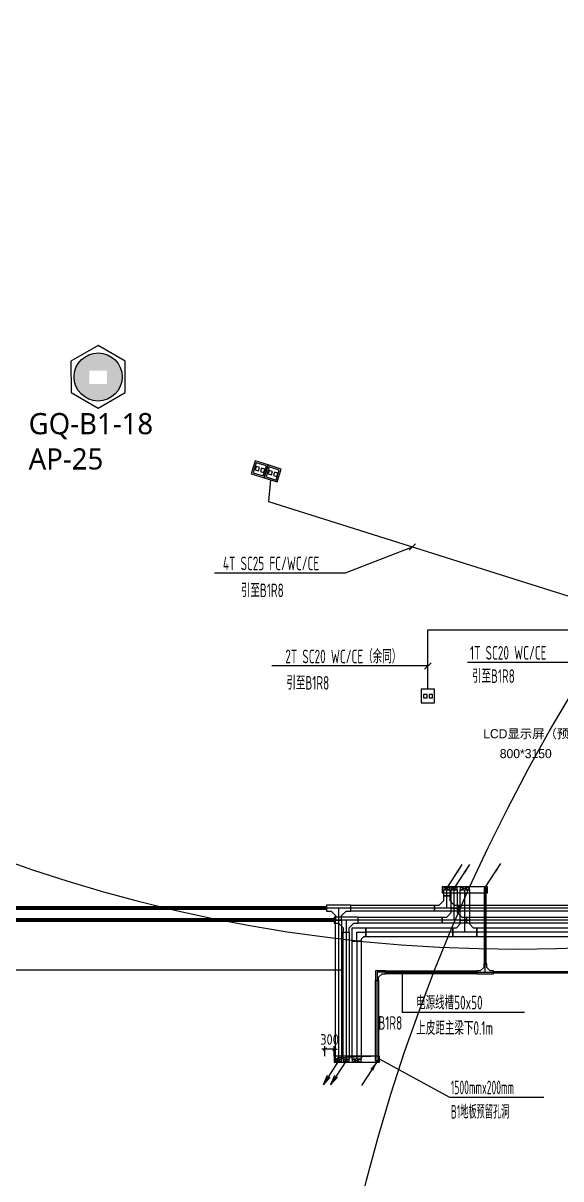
# Model space of a CAD drawing. Extents: x 0 to 3879896, y -114000 to 391286.
# Drawn here: x 2027058 to 2044851, y 151542 to 189771 of the extents above; entities that cross this region are included whole.
import ezdxf

# ---------------------------------------------------------------- set-up
doc = ezdxf.new("R2010")
doc.units = 0
doc.header["$LTSCALE"] = 1000
doc.header["$MEASUREMENT"] = 0
doc.linetypes.add('DASH', pattern=[0.35, 0.25, -0.1])
doc.layers.get('0').update_dxf_attribs({"linetype": 'CONTINUOUS'})
doc.layers.get('Defpoints').update_dxf_attribs({"linetype": 'CONTINUOUS'})
for name, color, linetype in [('AP', 7, 'CONTINUOUS'), ('CABLETRAY_DOTE', 5, 'CONTINUOUS'), ('CABLETRAY_WEAK', 6, 'CONTINUOUS'), ('T-BAS', 11, '485_LINE'), ('T-BSA TEXT', 7, '485_LINE'), ('T-DIFFUSE', 1, 'CONTINUOUS'), ('T-I-CHANNELS', 2, 'CONTINUOUS'), ('T-METER DATA', 150, 'C_LINE'), ('T-SYSTEM BLOCK', 4, 'CONTINUOUS'), ('T-TEXT', 7, 'CONTINUOUS'), ('T-TEXT-RD', 3, 'CONTINUOUS'), ('T-TL', 2, 'CONTINUOUS'), ('T-电源线槽', 1, 'CONTINUOUS'), ('T-结构提条件', 252, 'CONTINUOUS'), ('T-铁塔', 3, 'CONTINUOUS'), ('WALL', 2, 'CONTINUOUS'), ('地面灯箱字体', 7, 'CONTINUOUS')]:
    doc.layers.add(name, color=color, linetype=linetype)
doc.styles.add('GBSTYLE', font='gbxwxt.shx', dxfattribs={"width": 0.6, "bigfont": 'gbhzfs.shx'})
doc.styles.get("Standard").update_dxf_attribs({"font": 'GBENOR', "bigfont": 'GBCBIG'})
doc.styles.add('XG-02', font='')
doc.styles.get('XG-02').set_extended_font_data('FZXiYuan-M01S')
doc.linetypes.add('485_LINE', pattern='A,25.7,-3.58,["485",Standard,S=2.54,R=0,X=-3.2,Y=-1.27],-3.85', length=33.13)
doc.linetypes.add('C_LINE', pattern='A,25.7,-2.08,["C",Standard,S=2.54,R=0,X=-0.54,Y=-1.27],-2.35', length=30.13)
doc.dimstyles.get("Standard").update_dxf_attribs({"dimscale": 100, "dimtxt": 3.5, "dimasz": 1, "dimexe": 2.5, "dimexo": 3, "dimgap": 1.5, "dimtad": 1, "dimdec": 0, "dimzin": 0, "dimdsep": 46, "dimtxsty": 'Standard', "dimblk": 'ARCHTICK', "dimcen": 0.09, "dimadec": 0, "dimazin": 0, "dimtfac": 1, "dimtdec": 0, "dimtix": 1, "dimtmove": 2, "dimatfit": 3, "dimldrblk": 'ARCHTICK', "dimfxl": 1, "dimtolj": 1, "dimtzin": 0, "dimarcsym": 0})

# ---------------------------------------------------------------- blocks, each defined once
blk = doc.blocks.new('DS2')
at = {"layer": 'T-SYSTEM BLOCK'}
for points in [[(-225, -450), (225, -450), (225, 0), (-225, 0)], [(-138, -281), (-26, -281), (-26, -169), (-138, -169)], [(46, -281), (158, -281), (158, -169), (46, -169)]]:
    blk.add_lwpolyline(points, close=True, dxfattribs=at)
blk = doc.blocks.new('T-D2T')
at = {"layer": 'T-SYSTEM BLOCK'}
for points in [[(0, 0), (450, 0), (450, 450), (0, 450)], [(50, 50), (400, 50), (400, 400), (50, 400)], [(87, 169), (199, 169), (199, 281), (87, 281)], [(271, 169), (383, 169), (383, 281), (271, 281)]]:
    blk.add_lwpolyline(points, close=True, dxfattribs=at)
blk = doc.blocks.new('_ArchTick')
at = {"color": 0, "linetype": 'ByBlock', "const_width": 0.4}
blk.add_lwpolyline([(-0.5, -0.5), (0.5, 0.5)], dxfattribs=at)
blk = doc.blocks.new('*D670')
at = {"layer": 'Defpoints', "color": 0, "transparency": 16777216}
for p in [(2037046, 155828, 0), (2037046, 155600, 0), (2037346, 155600, 0)]:
    blk.add_point(p, dxfattribs=at)
at = {"layer": 'T-结构提条件', "color": 0, "linetype": 'Continuous', "lineweight": -2, "transparency": 16777216}
for p, q in [((2037046, 155828, 0), (2036946, 155828, 0)), ((2037046, 155600, 0), (2037046, 155928, 0)), ((2037346, 155828, 0), (2037046, 155828, 0)), ((2037346, 155600, 0), (2037346, 155928, 0)), ((2037346, 155828, 0), (2037446, 155828, 0))]:
    blk.add_line(p, q, dxfattribs=at)
at = {"layer": 'T-结构提条件', "color": 0, "lineweight": -2, "transparency": 16777216, "xscale": 100, "yscale": 100, "zscale": 100}
blk.add_blockref('_ArchTick', (2037046, 155828, 0), dxfattribs=at)
at = {"layer": 'T-结构提条件', "color": 0, "lineweight": -2, "transparency": 16777216, "xscale": 100, "yscale": 100, "zscale": 100, "rotation": 180}
blk.add_blockref('_ArchTick', (2037346, 155828, 0), dxfattribs=at)
at = {"layer": 'T-结构提条件', "color": 0, "transparency": 16777216, "insert": (2037196, 156153, 0), "char_height": 350, "attachment_point": 5}
blk.add_mtext('\\A1;300', dxfattribs=at)
blk = doc.blocks.new('A$C2B985C24')
at = {"layer": '地面灯箱字体', "color": 9, "char_height": 300, "attachment_point": 1, "rotation": 0, "style": 'XG-02'}
for s, insert, width in [('LCD显示屏（预留强弱电）', (-152764, -98076, 0), 5366.65), ('800*3150', (-152214, -98734, 0), 3026.49)]:
    blk.add_mtext(s, dxfattribs=dict(at, insert=insert, width=width))

msp = doc.modelspace()

# ---------------------------------------------------------------- hatches: boundary and pattern name
at = {"layer": 'T-SYSTEM BLOCK'}
h = msp.add_hatch(color=256, dxfattribs=at)
edge = h.paths.add_edge_path()
edge.add_arc((2041073.1, 161150.5), 52.5, 0, 360)
h.paths.add_polyline_path([(2041455.8, 161639), (2041588.2, 161944.3), (2041363.4, 161699)])
h = msp.add_hatch(color=256, dxfattribs=at)
edge = h.paths.add_edge_path()
edge.add_arc((2041073.1, 161150.5), 52.5, 0, 360)
h.paths.add_polyline_path([(2041455.8, 161639), (2041588.2, 161944.3), (2041363.4, 161699)])
h = msp.add_hatch(color=256, dxfattribs=at)
edge = h.paths.add_edge_path()
edge.add_arc((2041323.1, 161150.5), 52.5, 0, 360)
h.paths.add_polyline_path([(2041705.8, 161639), (2041838.2, 161944.3), (2041613.4, 161699)])
h = msp.add_hatch(color=256, dxfattribs=at)
edge = h.paths.add_edge_path()
edge.add_arc((2041323.1, 161150.5), 52.5, 0, 360)
h.paths.add_polyline_path([(2041705.8, 161639), (2041838.2, 161944.3), (2041613.4, 161699)])
h = msp.add_hatch(color=256, dxfattribs=at)
edge = h.paths.add_edge_path()
edge.add_arc((2042346.5, 161175.5), 52.5, 0, 360)
h.paths.add_polyline_path([(2042729.2, 161664), (2042861.6, 161969.4), (2042636.8, 161724)])
h = msp.add_hatch(color=256, dxfattribs=at)
edge = h.paths.add_edge_path()
edge.add_arc((2042346.5, 161175.5), 52.5, 0, 360)
h.paths.add_polyline_path([(2042729.2, 161664), (2042861.6, 161969.4), (2042636.8, 161724)])
h = msp.add_hatch(color=256, dxfattribs=at)
edge = h.paths.add_edge_path()
edge.add_arc((2037496.5, 155450.4), 52.5, 0, 360)
h.paths.add_polyline_path([(2037113.8, 154961.9), (2036981.4, 154656.6), (2037206.2, 154901.9)])
h = msp.add_hatch(color=256, dxfattribs=at)
edge = h.paths.add_edge_path()
edge.add_arc((2037496.5, 155450.4), 52.5, 0, 360)
h.paths.add_polyline_path([(2037113.8, 154961.9), (2036981.4, 154656.6), (2037206.2, 154901.9)])
h = msp.add_hatch(color=256, dxfattribs=at)
edge = h.paths.add_edge_path()
edge.add_arc((2037746.5, 155450.4), 52.5, 0, 360)
h.paths.add_polyline_path([(2037363.8, 154961.9), (2037231.4, 154656.6), (2037456.2, 154901.9)])
h = msp.add_hatch(color=256, dxfattribs=at)
edge = h.paths.add_edge_path()
edge.add_arc((2037746.5, 155450.4), 52.5, 0, 360)
h.paths.add_polyline_path([(2037363.8, 154961.9), (2037231.4, 154656.6), (2037456.2, 154901.9)])
h = msp.add_hatch(color=256, dxfattribs=at)
h.paths.add_polyline_path([(2038718.9, 155425.5, 0.210266), (2038736, 155386.8), (2038771.4, 155425.5), (2038750.5, 155377.3, 0.5398713), (2038823.9, 155425.5, 1)])
h.paths.add_polyline_path([(2038771.4, 155425.5), (2038742.9, 155381.4, 0.0415828), (2038750.5, 155377.3)], flags=17)
h.paths.add_polyline_path([(2038771.4, 155425.5), (2038736, 155386.8, 0.0415828), (2038742.9, 155381.4)], flags=17)
h.paths.add_polyline_path([(2038742.9, 155381.4, -0.0415828), (2038736, 155386.8), (2038546.6, 155180.1), (2038592.8, 155150.1)])
h.paths.add_polyline_path([(2038750.5, 155377.3, -0.0415828), (2038742.9, 155381.4), (2038592.8, 155150.1), (2038639, 155120.2)])
h = msp.add_hatch(color=256, dxfattribs=at)
h.paths.add_polyline_path([(2038718.9, 155425.5, 0.210266), (2038736, 155386.8), (2038771.4, 155425.5), (2038750.5, 155377.3, 0.5398713), (2038823.9, 155425.5, 1)])
h.paths.add_polyline_path([(2038771.4, 155425.5), (2038742.9, 155381.4, 0.0415828), (2038750.5, 155377.3)], flags=17)
h.paths.add_polyline_path([(2038771.4, 155425.5), (2038736, 155386.8, 0.0415828), (2038742.9, 155381.4)], flags=17)
h.paths.add_polyline_path([(2038742.9, 155381.4, -0.0415828), (2038736, 155386.8), (2038546.6, 155180.1), (2038592.8, 155150.1)])
h.paths.add_polyline_path([(2038750.5, 155377.3, -0.0415828), (2038742.9, 155381.4), (2038592.8, 155150.1), (2038639, 155120.2)])
at = {"layer": 'T-TEXT', "linetype": 'ByBlock'}
h = msp.add_hatch(color=256, dxfattribs=at)
edge = h.paths.add_edge_path()
edge.add_arc((2039594.3, 158350.5), 37.5, 0, 360)
at = {"layer": 'WALL', "linetype": 'ByBlock'}
h = msp.add_hatch(dxfattribs=at)
h.set_pattern_fill('ESCHER', color=3)
h.set_pattern_definition([(60, (-847707.8, -2223698.995), (-30.47999999, -7e-09), [27.94, -2.54]), (180, (-847707.8, -2223698.995), (15.24, -26.3964543), [27.94, -2.54]), (300, (-847707.8, -2223698.995), (30.47999999, -7e-09), [27.94, -2.54]), (60, (-847705.26, -2223698.995), (-30.47999999, -7e-09), [5.08, -25.4]), (300, (-847705.26, -2223698.995), (30.47999999, -7e-09), [5.08, -25.4]), (60, (-847709.07, -2223696.795), (-30.47999999, -7e-09), [5.08, -25.4]), (180, (-847709.07, -2223696.795), (15.24, -26.3964543), [5.08, -25.4]), (300, (-847709.07, -2223701.194), (30.47999999, -7e-09), [5.08, -25.4]), (180, (-847709.07, -2223701.194), (15.24, -26.3964543), [5.08, -25.4]), (60, (-847717.96, -2223698.995), (-30.47999999, -7e-09), [5.08, -25.4]), (300, (-847717.96, -2223698.995), (30.47999999, -7e-09), [5.08, -25.4]), (60, (-847702.72, -2223707.793), (-30.47999999, -7e-09), [5.08, -25.4]), (180, (-847702.72, -2223707.793), (15.24, -26.3964543), [5.08, -25.4]), (300, (-847702.72, -2223690.196), (30.47999999, -7e-09), [5.08, -25.4]), (180, (-847702.72, -2223690.196), (15.24, -26.3964543), [5.08, -25.4]), (0, (-847702.72, -2223694.595), (-15.24, 26.3964543), [17.78, -12.7]), (0, (-847702.72, -2223703.394), (-15.24, 26.3964543), [17.78, -12.7]), (120, (-847706.53, -2223692.395), (-30.47999999, 7e-09), [17.78, -12.7]), (120, (-847714.15, -2223696.795), (-30.47999999, 7e-09), [17.78, -12.7]), (240, (-847714.15, -2223701.194), (15.23999999, -26.3964543), [17.78, -12.7]), (240, (-847706.53, -2223705.594), (15.23999999, -26.3964543), [17.78, -12.7])])
h.paths.add_polyline_path([(2028744, 178067.1, 1), (2030335.9, 178067.1, 1)])
h.paths.add_polyline_path([(2029834.3, 178272.1), (2029834.3, 177837.6), (2029246.3, 177837.6), (2029246.3, 178272.1)], flags=16)

# ---------------------------------------------------------------- linework, layer by layer
at = {"layer": 'CABLETRAY_DOTE'}
for p, q in [((2041073.1, 160900.5, 0), (2041073.1, 161100.5, 0)), ((2041323.1, 160500.5, 0), (2041323.1, 161100.5, 0)), ((2041073.1, 160500.5, 0), (2041073.1, 160900.5, 0)), ((2037096.5, 160500.5, 0), (2002296.4, 160500.5, 0)), ((2037896.5, 160500.5, 0), (2037096.5, 160500.5, 0)), ((2037496.5, 160500.5, 0), (2037496.5, 160100.5, 0)), ((2040673.1, 160500.5, 0), (2037896.5, 160500.5, 0)), ((2041473.1, 160500.5, 0), (2040673.1, 160500.5, 0)), ((2041323.1, 160100.5, 0), (2041323.1, 160500.5, 0)), ((2045923.1, 160500.5, 0), (2041473.1, 160500.5, 0)), ((2037496.5, 160100.5, 0), (2037496.5, 155500.4, 0)), ((2040923.1, 160100.5, 0), (2038146.5, 160100.5, 0)), ((2041723.1, 160100.5, 0), (2040923.1, 160100.5, 0)), ((2046323.1, 160100.5, 0), (2041723.1, 160100.5, 0)), ((2037746.5, 159700.5, 0), (2037746.5, 155500.4, 0))]:
    msp.add_line(p, q, dxfattribs=at)
at = {"layer": 'CABLETRAY_DOTE', "linetype": 'ByBlock'}
for p, q in [((2041673.1, 160100.5, 0), (2041673.1, 161100.5, 0)), ((2042346.5, 158650.5, 0), (2042346.5, 161150.5, 0)), ((2037346.5, 160100.5, 0), (2001896.4, 160100.5, 0)), ((2038146.5, 160100.5, 0), (2037346.5, 160100.5, 0)), ((2037746.5, 160100.5, 0), (2037746.5, 159700.5, 0)), ((2041673.1, 159700.5, 0), (2041673.1, 160100.5, 0)), ((2038096.5, 159400.5, 0), (2038096.5, 159700.5, 0)), ((2038096.5, 159700.5, 0), (2038396.5, 159700.5, 0)), ((2041273.1, 159700.5, 0), (2038396.5, 159700.5, 0)), ((2042073.1, 159700.5, 0), (2041273.1, 159700.5, 0)), ((2046773.1, 159700.5, 0), (2042073.1, 159700.5, 0)), ((2038096.5, 159400.5, 0), (2038096.5, 155500.4, 0)), ((2039046.4, 158375.5, 0), (2038771.4, 158375.5, 0)), ((2038771.4, 158375.5, 0), (2038771.4, 158100.5, 0)), ((2039046.4, 158375.5, 0), (2042071.5, 158375.5, 0)), ((2042071.5, 158375.5, 0), (2042621.5, 158375.5, 0)), ((2042346.5, 158375.5, 0), (2042346.5, 158650.5, 0)), ((2042621.5, 158375.5, 0), (2045723.1, 158375.5, 0)), ((2038771.4, 155450.5, 0), (2038771.4, 158100.5, 0))]:
    msp.add_line(p, q, dxfattribs=at)
at = {"layer": 'CABLETRAY_WEAK'}
for p, q in [((2041423.1, 161200.5, 0), (2041223.1, 161100.5, 0)), ((2041223.1, 161200.5, 0), (2041423.1, 161100.5, 0)), ((2041223.1, 161100.5, 0), (2041423.1, 161100.5, 0)), ((2041223.1, 160500.5, 0), (2041223.1, 161100.5, 0)), ((2041423.1, 161100.5, 0), (2041423.1, 160500.5, 0)), ((2038146.5, 160000.5, 0), (2038146.5, 160200.5, 0)), ((2038146.5, 160200.5, 0), (2040923.1, 160200.5, 0)), ((2040923.1, 160000.5, 0), (2040923.1, 160200.5, 0)), ((2040923.1, 160200.5, 0), (2041073.1, 160200.5, 0)), ((2040923.1, 160200.5, 0), (2040923.1, 160000.5, 0)), ((2041073.1, 160200.5, 0), (2041223.1, 160350.5, 0)), ((2041423.1, 160500.5, 0), (2041223.1, 160500.5, 0)), ((2041223.1, 160350.5, 0), (2041223.1, 160500.5, 0)), ((2041223.1, 160500.5, 0), (2041423.1, 160500.5, 0)), ((2041423.1, 160500.5, 0), (2041423.1, 160350.5, 0)), ((2041423.1, 160350.5, 0), (2041573.1, 160200.5, 0)), ((2041573.1, 160200.5, 0), (2041723.1, 160200.5, 0)), ((2041723.1, 160000.5, 0), (2041723.1, 160200.5, 0)), ((2041723.1, 160200.5, 0), (2046323.1, 160200.5, 0)), ((2041723.1, 160200.5, 0), (2041723.1, 160000.5, 0)), ((2040923.1, 160000.5, 0), (2038146.5, 160000.5, 0)), ((2041723.1, 160000.5, 0), (2040923.1, 160000.5, 0)), ((2046323.1, 160000.5, 0), (2041723.1, 160000.5, 0)), ((2037646.5, 155500.4, 0), (2037646.5, 159700.5, 0)), ((2037646.5, 159700.5, 0), (2037846.5, 159700.5, 0)), ((2037846.5, 159700.5, 0), (2037846.5, 155500.4, 0)), ((2037846.5, 155500.4, 0), (2037646.5, 155400.4, 0)), ((2037646.5, 155500.4, 0), (2037846.5, 155400.4, 0)), ((2037846.5, 155500.4, 0), (2037646.5, 155500.4, 0))]:
    msp.add_line(p, q, dxfattribs=at)
at = {"layer": 'CABLETRAY_WEAK', "linetype": 'ByBlock'}
for p, q in [((2038146.5, 160200.5, 0), (2037346.5, 160200.5, 0)), ((2037346.5, 160200.5, 0), (2037346.5, 160000.5, 0)), ((2038146.5, 160000.5, 0), (2038146.5, 160200.5, 0)), ((2001896.4, 160150.5, 0), (2037346.5, 160150.5, 0)), ((2037346.5, 160050.5, 0), (2001896.4, 160050.5, 0)), ((2037346.5, 160150.5, 0), (2037346.5, 160050.5, 0)), ((2037346.5, 160000.5, 0), (2037496.5, 160000.5, 0)), ((2037496.5, 160000.5, 0), (2037646.5, 159850.5, 0)), ((2037646.5, 159850.5, 0), (2037646.5, 159700.5, 0)), ((2037846.5, 159850.5, 0), (2037996.5, 160000.5, 0)), ((2037846.5, 159700.5, 0), (2037846.5, 159850.5, 0)), ((2037996.5, 160000.5, 0), (2038146.5, 160000.5, 0)), ((2037646.5, 159700.5, 0), (2037846.5, 159700.5, 0))]:
    msp.add_line(p, q, dxfattribs=at)
at = {"layer": 'CABLETRAY_WEAK', "elevation": 0}
for points in [[(2041223.1, 161100.5), (2041423.1, 161100.5), (2041423.1, 161200.5), (2041223.1, 161200.5)], [(2037646.5, 155400.4), (2037846.5, 155400.4), (2037846.5, 155500.4), (2037646.5, 155500.4)]]:
    msp.add_lwpolyline(points, close=True, dxfattribs=at)
at = {"layer": 'T-BAS', "linetype": 'ByBlock'}
msp.add_line((2001464.5, 158458.2, 0), (2037646.5, 158458.2), dxfattribs=at)
at = {"layer": 'T-BSA TEXT', "linetype": 'ByBlock'}
for p, q in [((2037725, 171588.8, 0), (2039936.5, 172444.6, 0)), ((2039830.4, 172338.5, 0), (2040042.5, 172550.7, 0)), ((2033394.2, 171588.8, 0), (2037725, 171588.8, 0)), ((2040342, 168404, 0), (2040554.1, 168616.1, 0)), ((2041759.2, 168632.2, 0), (2045398.1, 168632.2, 0)), ((2040448.1, 168510, 0), (2035291.5, 168510, 0))]:
    msp.add_line(p, q, dxfattribs=at)
at = {"layer": 'T-I-CHANNELS'}
for p, q in [((2041173.1, 161200.5, 0), (2040973.1, 161100.5, 0)), ((2040973.1, 161200.5, 0), (2041173.1, 161100.5, 0)), ((2040973.1, 161100.5, 0), (2041173.1, 161100.5, 0)), ((2040973.1, 160900.5, 0), (2040973.1, 161100.5, 0)), ((2041173.1, 161100.5, 0), (2041173.1, 160900.5, 0)), ((2037896.5, 160600.5, 0), (2037096.5, 160600.5, 0)), ((2037096.5, 160600.5, 0), (2037096.5, 160400.5, 0)), ((2037896.5, 160400.5, 0), (2037896.5, 160600.5, 0)), ((2037896.5, 160600.5, 0), (2040673.1, 160600.5, 0)), ((2037896.5, 160400.5, 0), (2037896.5, 160600.5, 0)), ((2040673.1, 160400.5, 0), (2040673.1, 160600.5, 0)), ((2040673.1, 160600.5, 0), (2040823.1, 160600.5, 0)), ((2040673.1, 160600.5, 0), (2040673.1, 160400.5, 0)), ((2040823.1, 160600.5, 0), (2040973.1, 160750.5, 0)), ((2041173.1, 160900.5, 0), (2040973.1, 160900.5, 0)), ((2040973.1, 160750.5, 0), (2040973.1, 160900.5, 0)), ((2040973.1, 160900.5, 0), (2041173.1, 160900.5, 0)), ((2041173.1, 160900.5, 0), (2041173.1, 160750.5, 0)), ((2041173.1, 160750.5, 0), (2041323.1, 160600.5, 0)), ((2041323.1, 160600.5, 0), (2041473.1, 160600.5, 0)), ((2041473.1, 160400.5, 0), (2041473.1, 160600.5, 0)), ((2041473.1, 160600.5, 0), (2045923.1, 160600.5, 0)), ((2041473.1, 160600.5, 0), (2041473.1, 160400.5, 0)), ((2002296.4, 160550.5, 0), (2037096.5, 160550.5, 0)), ((2037096.5, 160450.5, 0), (2002296.4, 160450.5, 0)), ((2037096.5, 160550.5, 0), (2037096.5, 160450.5, 0)), ((2037096.5, 160400.5, 0), (2037246.5, 160400.5, 0)), ((2037246.5, 160400.5, 0), (2037396.5, 160250.5, 0)), ((2037396.5, 160250.5, 0), (2037396.5, 160100.5, 0)), ((2037596.5, 160250.5, 0), (2037746.5, 160400.5, 0)), ((2037596.5, 160100.5, 0), (2037596.5, 160250.5, 0)), ((2037746.5, 160400.5, 0), (2037896.5, 160400.5, 0)), ((2040673.1, 160400.5, 0), (2037896.5, 160400.5, 0)), ((2041473.1, 160400.5, 0), (2040673.1, 160400.5, 0)), ((2045923.1, 160400.5, 0), (2041473.1, 160400.5, 0)), ((2037396.5, 155500.4, 0), (2037396.5, 160100.5, 0)), ((2037396.5, 160100.5, 0), (2037596.5, 160100.5, 0)), ((2037396.5, 160100.5, 0), (2037596.5, 160100.5, 0)), ((2037596.5, 160100.5, 0), (2037596.5, 155500.4, 0)), ((2037596.5, 155500.4, 0), (2037396.5, 155400.4, 0)), ((2037396.5, 155500.4, 0), (2037596.5, 155400.4, 0)), ((2037596.5, 155500.4, 0), (2037396.5, 155500.4, 0))]:
    msp.add_line(p, q, dxfattribs=at)
at = {"layer": 'T-I-CHANNELS', "elevation": 0}
for points in [[(2040973.1, 161100.5), (2041173.1, 161100.5), (2041173.1, 161200.5), (2040973.1, 161200.5)], [(2040973.1, 161100.5), (2041173.1, 161100.5), (2041173.1, 161200.5), (2040973.1, 161200.5)], [(2037396.5, 155400.4), (2037596.5, 155400.4), (2037596.5, 155500.4), (2037396.5, 155500.4)], [(2037396.5, 155400.4), (2037596.5, 155400.4), (2037596.5, 155500.4), (2037396.5, 155500.4)]]:
    msp.add_lwpolyline(points, close=True, dxfattribs=at)
at = {"layer": 'T-METER DATA', "color": 1, "linetype": 'ByBlock'}
for centre, radius in [((2043412.9, 209129.9), 50000), ((2096493.2, 136510), 59962.3)]:
    msp.add_circle(centre, radius, dxfattribs=at)
at = {"layer": 'T-SYSTEM BLOCK'}
for p, q in [((2040448.1, 169706.2, 0), (2045809.5, 169706.2, 0)), ((2040448.1, 167737.4, 0), (2040448.1, 169706.2, 0)), ((2041073.1, 161150.5), (2041588.2, 161944.3)), ((2041073.1, 161150.5, 0), (2041588.2, 161944.3, 0)), ((2041323.1, 161150.5), (2041838.2, 161944.3)), ((2041323.1, 161150.5, 0), (2041838.2, 161944.3, 0)), ((2042346.5, 161175.5, 0), (2042861.6, 161969.4, 0)), ((2042346.5, 161175.5, 0), (2042861.6, 161969.4, 0)), ((2037496.5, 155450.4, 0), (2036981.4, 154656.6, 0)), ((2037496.5, 155450.4, 0), (2036981.4, 154656.6, 0)), ((2037746.5, 155450.4, 0), (2037231.4, 154656.6, 0)), ((2037746.5, 155450.4, 0), (2037231.4, 154656.6, 0)), ((2038771.4, 155425.5), (2038256.3, 154631.6)), ((2038771.4, 155425.5, 0), (2038256.3, 154631.6, 0)), ((2037113.8, 154961.9, 0), (2036981.4, 154656.6, 0)), ((2037113.8, 154961.9, 0), (2036981.4, 154656.6, 0)), ((2037206.2, 154901.9, 0), (2036981.4, 154656.6, 0)), ((2037206.2, 154901.9, 0), (2036981.4, 154656.6, 0)), ((2037363.8, 154961.9, 0), (2037231.4, 154656.6, 0)), ((2037363.8, 154961.9, 0), (2037231.4, 154656.6, 0)), ((2037456.2, 154901.9, 0), (2037231.4, 154656.6, 0)), ((2037456.2, 154901.9, 0), (2037231.4, 154656.6, 0))]:
    msp.add_line(p, q, dxfattribs=at)
at = {"layer": 'T-TEXT', "linetype": 'ByBlock'}
for p, q in [((2039594.3, 158350.5, 0), (2039594.3, 157057.5, 0)), ((2039594.3, 157057.5, 0), (2043644, 157057.5, 0))]:
    msp.add_line(p, q, dxfattribs=at)
msp.add_circle((2039594.3, 158350.5, 0), 37.5, dxfattribs=at)
at = {"layer": 'T-TEXT-RD', "linetype": 'DASH', "ltscale": 50, "elevation": 0}
msp.add_lwpolyline([(2040921.4, 161000.5), (2042421.5, 161000.5), (2042421.5, 161200.5), (2040921.4, 161200.5)], close=True, dxfattribs=at)
at = {"layer": 'T-TL'}
for p, q in [((2035246.6, 174661), (2035178.4, 173942.5)), ((2035178.4, 173942.5, 0), (2049136.2, 169548.3, 0))]:
    msp.add_line(p, q, dxfattribs=at)
at = {"layer": 'T-电源线槽', "linetype": 'ByBlock'}
for p, q in [((2042371.5, 161200.5, 0), (2042321.5, 161150.5, 0)), ((2042321.5, 161200.5, 0), (2042371.5, 161150.5, 0)), ((2042371.5, 161200.5, 0), (2042321.5, 161150.5, 0)), ((2042321.5, 161200.5, 0), (2042371.5, 161150.5, 0)), ((2042371.5, 161200.5, 0), (2042321.5, 161150.5, 0)), ((2042321.5, 161200.5, 0), (2042371.5, 161150.5, 0)), ((2042321.5, 161150.5, 0), (2042371.5, 161150.5, 0)), ((2042321.5, 158650.5, 0), (2042321.5, 161150.5, 0)), ((2042321.5, 161150.5, 0), (2042371.5, 161150.5, 0)), ((2042321.5, 158650.5, 0), (2042321.5, 161150.5, 0)), ((2042321.5, 161150.5, 0), (2042371.5, 161150.5, 0)), ((2042321.5, 158650.5, 0), (2042321.5, 161150.5, 0)), ((2042371.5, 161150.5, 0), (2042371.5, 158650.5, 0)), ((2042371.5, 161150.5, 0), (2042371.5, 158650.5, 0)), ((2042371.5, 161150.5, 0), (2042371.5, 158650.5, 0)), ((2039046.4, 158425.5, 0), (2038721.4, 158425.5, 0)), ((2038721.4, 158425.5, 0), (2038721.4, 158100.5, 0)), ((2038821.4, 158213, 0), (2038933.9, 158325.5, 0)), ((2038933.9, 158325.5, 0), (2039046.4, 158325.5, 0)), ((2039046.4, 158325.5, 0), (2039046.4, 158425.5, 0)), ((2039046.4, 158425.5, 0), (2042071.5, 158425.5, 0)), ((2039046.4, 158325.5, 0), (2039046.4, 158425.5, 0)), ((2039046.4, 158350.5, 0), (2039046.4, 158400.5, 0)), ((2039046.4, 158350.5, 0), (2039046.4, 158400.5, 0)), ((2039046.4, 158350.5, 0), (2039046.4, 158400.5, 0)), ((2039046.4, 158350.5, 0), (2039046.4, 158400.5, 0)), ((2042071.5, 158325.5, 0), (2039046.4, 158325.5, 0)), ((2042071.5, 158425.5, 0), (2042071.5, 158325.5, 0)), ((2042184, 158425.5, 0), (2042071.5, 158425.5, 0)), ((2042071.5, 158425.5, 0), (2042071.5, 158325.5, 0)), ((2042071.5, 158400.5, 0), (2042071.5, 158350.5, 0)), ((2042071.5, 158350.5, 0), (2042071.5, 158400.5, 0)), ((2042071.5, 158400.5, 0), (2042071.5, 158350.5, 0)), ((2042071.5, 158350.5, 0), (2042071.5, 158400.5, 0)), ((2042071.5, 158325.5, 0), (2042621.5, 158325.5, 0)), ((2042296.5, 158538, 0), (2042184, 158425.5, 0)), ((2042396.5, 158650.5, 0), (2042296.5, 158650.5, 0)), ((2042296.5, 158650.5, 0), (2042296.5, 158538, 0)), ((2042371.5, 158650.5, 0), (2042321.5, 158650.5, 0)), ((2042321.5, 158650.5, 0), (2042371.5, 158650.5, 0)), ((2042371.5, 158650.5, 0), (2042321.5, 158650.5, 0)), ((2042321.5, 158650.5, 0), (2042371.5, 158650.5, 0)), ((2042371.5, 158650.5, 0), (2042321.5, 158650.5, 0)), ((2042396.5, 158538, 0), (2042396.5, 158650.5, 0)), ((2042509, 158425.5, 0), (2042396.5, 158538, 0)), ((2042621.5, 158425.5, 0), (2042509, 158425.5, 0)), ((2042621.5, 158325.5, 0), (2042621.5, 158425.5, 0)), ((2042621.5, 158350.5, 0), (2042621.5, 158400.5, 0)), ((2042621.5, 158400.5, 0), (2045723.1, 158400.5, 0)), ((2045723.1, 158350.5, 0), (2042621.5, 158350.5, 0)), ((2038721.4, 158100.5, 0), (2038821.4, 158100.5, 0)), ((2038721.4, 155450.5, 0), (2038721.4, 158100.5, 0)), ((2038721.4, 158100.5, 0), (2038821.4, 158100.5, 0)), ((2038746.4, 158100.5, 0), (2038796.4, 158100.5, 0)), ((2038746.4, 158100.5, 0), (2038796.4, 158100.5, 0)), ((2038746.4, 158100.5, 0), (2038796.4, 158100.5, 0)), ((2038746.4, 158100.5, 0), (2038796.4, 158100.5, 0)), ((2038821.4, 158100.5, 0), (2038821.4, 158213, 0)), ((2038821.4, 158100.5, 0), (2038821.4, 155450.5, 0)), ((2038821.4, 155450.5, 0), (2038721.4, 155400.5, 0)), ((2038721.4, 155450.5, 0), (2038821.4, 155400.5, 0)), ((2038821.4, 155450.5, 0), (2038721.4, 155400.5, 0)), ((2038721.4, 155450.5, 0), (2038821.4, 155400.5, 0)), ((2038821.4, 155450.5, 0), (2038721.4, 155450.5, 0)), ((2038821.4, 155450.5, 0), (2038721.4, 155400.5, 0)), ((2038721.4, 155450.5, 0), (2038821.4, 155400.5, 0)), ((2038821.4, 155450.5, 0), (2038721.4, 155450.5, 0)), ((2038821.4, 155450.5, 0), (2038721.4, 155450.5, 0))]:
    msp.add_line(p, q, dxfattribs=at)
at = {"layer": 'T-电源线槽', "linetype": 'ByBlock', "elevation": 0}
for points in [[(2042321.5, 161150.5), (2042371.5, 161150.5), (2042371.5, 161200.5), (2042321.5, 161200.5)], [(2042321.5, 161150.5), (2042371.5, 161150.5), (2042371.5, 161200.5), (2042321.5, 161200.5)], [(2042321.5, 161150.5), (2042371.5, 161150.5), (2042371.5, 161200.5), (2042321.5, 161200.5)], [(2038721.4, 155400.5), (2038821.4, 155400.5), (2038821.4, 155450.5), (2038721.4, 155450.5)], [(2038721.4, 155400.5), (2038821.4, 155400.5), (2038821.4, 155450.5), (2038721.4, 155450.5)], [(2038721.4, 155400.5), (2038821.4, 155400.5), (2038821.4, 155450.5), (2038721.4, 155450.5)]]:
    msp.add_lwpolyline(points, close=True, dxfattribs=at)
at = {"layer": 'T-结构提条件'}
for p, q in [((2038846.4, 155600.4, 0), (2037471.6, 155546.4, 0)), ((2037471.6, 155546.4, 0), (2037346.4, 155400.4, 0))]:
    msp.add_line(p, q, dxfattribs=at)
at = {"layer": 'T-结构提条件', "color": 7}
for p, q in [((2041179.9, 154229.2, 0), (2038846.4, 155500.4, 0)), ((2044291.7, 154229.2, 0), (2041179.9, 154229.2, 0))]:
    msp.add_line(p, q, dxfattribs=at)
at = {"layer": 'T-结构提条件', "elevation": 0}
msp.add_lwpolyline([(2038846.4, 155600.4), (2037346.5, 155600.4), (2037346.5, 155400.5), (2038846.4, 155400.5)], close=True, dxfattribs=at)
at = {"layer": 'T-铁塔', "linetype": 'ByBlock'}
for p, q in [((2041823.1, 161200.5, 0), (2041523.1, 161100.5, 0)), ((2041523.1, 161200.5, 0), (2041823.1, 161100.5, 0)), ((2041523.1, 161100.5, 0), (2041823.1, 161100.5, 0)), ((2041523.1, 160100.5, 0), (2041523.1, 161100.5, 0)), ((2041823.1, 161100.5, 0), (2041823.1, 160100.5, 0)), ((2037946.5, 159400.5, 0), (2037946.5, 159850.5, 0)), ((2037946.5, 159850.5, 0), (2038396.5, 159850.5, 0)), ((2038396.5, 159550.5, 0), (2038396.5, 159850.5, 0)), ((2038396.5, 159850.5, 0), (2041273.1, 159850.5, 0)), ((2038396.5, 159850.5, 0), (2038396.5, 159550.5, 0)), ((2041273.1, 159550.5, 0), (2041273.1, 159850.5, 0)), ((2041273.1, 159850.5, 0), (2041398.1, 159850.5, 0)), ((2041273.1, 159850.5, 0), (2041273.1, 159550.5, 0)), ((2041398.1, 159850.5, 0), (2041523.1, 159975.5, 0)), ((2041823.1, 160100.5, 0), (2041523.1, 160100.5, 0)), ((2041523.1, 159975.5, 0), (2041523.1, 160100.5, 0)), ((2041523.1, 160100.5, 0), (2041823.1, 160100.5, 0)), ((2041823.1, 160100.5, 0), (2041823.1, 159975.5, 0)), ((2041823.1, 159975.5, 0), (2041948.1, 159850.5, 0)), ((2041948.1, 159850.5, 0), (2042073.1, 159850.5, 0)), ((2042073.1, 159550.5, 0), (2042073.1, 159850.5, 0)), ((2042073.1, 159850.5, 0), (2046773.1, 159850.5, 0)), ((2042073.1, 159850.5, 0), (2042073.1, 159550.5, 0)), ((2038321.5, 159550.5, 0), (2038246.5, 159475.5, 0)), ((2038246.5, 159475.5, 0), (2038246.5, 159400.5, 0)), ((2038396.5, 159550.5, 0), (2038321.5, 159550.5, 0)), ((2041273.1, 159550.5, 0), (2038396.5, 159550.5, 0)), ((2042073.1, 159550.5, 0), (2041273.1, 159550.5, 0)), ((2046773.1, 159550.5, 0), (2042073.1, 159550.5, 0)), ((2037946.5, 155500.4, 0), (2037946.5, 159400.5, 0)), ((2037946.5, 159400.5, 0), (2038246.5, 159400.5, 0)), ((2038246.5, 159400.5, 0), (2037946.5, 159400.5, 0)), ((2038246.5, 159400.5, 0), (2038246.5, 155500.4, 0)), ((2038246.5, 155500.4, 0), (2037946.5, 155400.4, 0)), ((2037946.5, 155500.4, 0), (2038246.5, 155400.4, 0)), ((2038246.5, 155500.4, 0), (2037946.5, 155500.4, 0))]:
    msp.add_line(p, q, dxfattribs=at)
at = {"layer": 'T-铁塔', "linetype": 'ByBlock', "elevation": 0}
for points in [[(2041523.1, 161100.5), (2041823.1, 161100.5), (2041823.1, 161200.5), (2041523.1, 161200.5)], [(2041523.1, 161100.5), (2041823.1, 161100.5), (2041823.1, 161200.5), (2041523.1, 161200.5)], [(2037946.5, 155400.4), (2038246.5, 155400.4), (2038246.5, 155500.4), (2037946.5, 155500.4)], [(2037946.5, 155400.4), (2038246.5, 155400.4), (2038246.5, 155500.4), (2037946.5, 155500.4)]]:
    msp.add_lwpolyline(points, close=True, dxfattribs=at)
at = {"layer": 'WALL', "color": 3, "linetype": 'ByBlock'}
msp.add_lwpolyline([(2030437.9, 177556.3), (2030435.2, 178591.9), (2029537.1, 179107.4), (2028641.5, 178587.3), (2028644.1, 177551.7), (2029542.3, 177036.2)], close=True, dxfattribs=at)
msp.add_circle((2029539.9, 178067.1), 796, dxfattribs=at)

# ---------------------------------------------------------------- block references
at = {"layer": 'T-DIFFUSE', "ltscale": 0.1}
msp.add_blockref('A$C2B985C24', (2195043.9, 264492.4, 0), dxfattribs=at)
at = {"layer": 'T-SYSTEM BLOCK'}
msp.add_blockref('DS2', (2040448.1, 167737.4, 0), dxfattribs=at)
at = {"layer": 'T-TL', "linetype": 'ByBlock', "xscale": 0.9982000001002613, "yscale": 0.9982000001002613, "zscale": 0.9982000001002613, "rotation": 342.4629582461164}
for p in [(2034604.5, 174865.2), (2035032.4, 174728.7)]:
    msp.add_blockref('T-D2T', p, dxfattribs=at)

# ---------------------------------------------------------------- texts
at = {"layer": 'AP', "color": 3, "insert": (2027240.4, 176872.8), "char_height": 700, "attachment_point": 1}
msp.add_mtext_dynamic_manual_height_columns('{\\fMicrosoft YaHei|b0|i0|c134|p34;GQ-B1-18\\P\\C1;AP-25}', width=8236.206, gutter_width=12.5, heights=[0], dxfattribs=at)
at = {"layer": 'T-BSA TEXT', "linetype": 'ByBlock', "style": 'GBSTYLE', "width": 0.7}
for s, p in [('4T SC25 FC/WC/CE', (2033668.8, 171674.8, 0)), ('引至B1R8', (2034264, 170783.5, 0)), ('2T SC20 WC/CE（余同）', (2035732, 168596, 0)), ('1T SC20 WC/CE', (2041844.6, 168718.2, 0)), ('引至B1R8', (2035768.6, 167723.8, 0)), ('引至B1R8', (2041908.6, 167947.6, 0))]:
    msp.add_text(s, height=450, dxfattribs=at).set_placement(p)
at = {"layer": 'T-TEXT', "linetype": 'ByBlock', "style": 'GBSTYLE', "width": 0.7}
for s, p in [('电源线槽50x50', (2040059.7, 157146.8, 0)), ('上皮距主梁下0.1m', (2040067.6, 156306.2, 0))]:
    msp.add_text(s, height=450, dxfattribs=at).set_placement(p)
at = {"layer": 'T-TEXT-RD', "style": 'GBSTYLE', "width": 0.7}
msp.add_text('B1R8', height=450, dxfattribs=at).set_placement((2038813.7, 156474.3, 0))
at = {"layer": 'T-结构提条件', "color": 7, "style": 'GBSTYLE', "width": 0.6}
for s, p in [('1500mmx200mm', (2041211.5, 154342.8, 0)), ('B1地板预留孔洞', (2041211.5, 153536.5, 0))]:
    msp.add_text(s, height=450, dxfattribs=at).set_placement(p)

# ---------------------------------------------------------------- dimensions: what is measured, and where the dimension line sits
at = {"layer": 'T-结构提条件'}
dim = msp.add_linear_dim(base=(2037046.4, 155828, 0), p1=(2037346.5, 155600.4, 0), p2=(2037046.4, 155600.4, 0), dimstyle='Standard', override={"dimexe": 1, "dimexo": 0, "dimfxl": 2.5}, dxfattribs=at)
dim.commit()
dim.dimension.update_dxf_attribs({"geometry": '*D670', "text_midpoint": (2037196.5, 156153, 0)})

doc.saveas('drawing.dxf')
